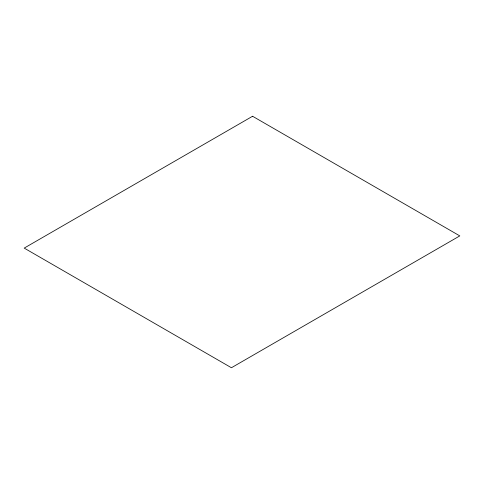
<?xml version="1.0" encoding="UTF-8"?>
<svg xmlns="http://www.w3.org/2000/svg" width="484" height="484" viewBox="0 0 484 484"><rect width="100%" height="100%" fill="white"/><g stroke="black" fill="none" stroke-linecap="round" stroke-linejoin="round"><path stroke-width="0.73" d="M252.575 116.257L24.2 248.104L231.425 367.743L459.8 235.896L252.575 116.257"/></g></svg>
